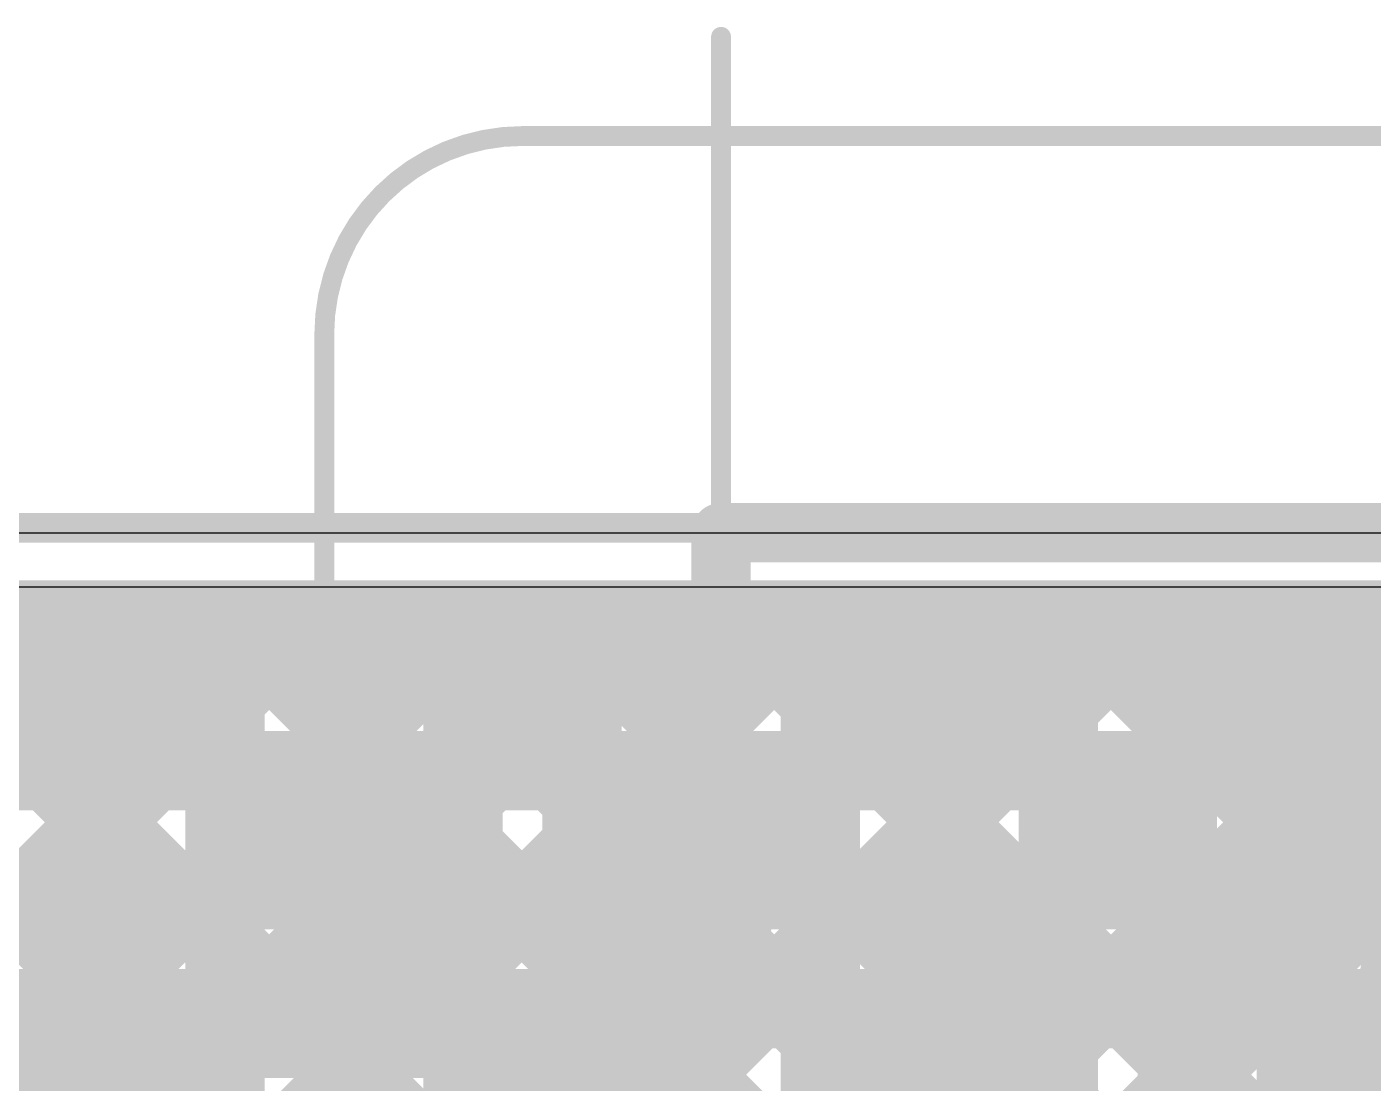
# Model space of a CAD drawing. Header units: millimetres. Extents: x 13 to 259, y -2 to 326.
# Drawn here: x 86.6 to 93.39, y 134.02 to 139.35 of the extents above; entities that cross this region are included whole.
import ezdxf

# ---------------------------------------------------------------- set-up
doc = ezdxf.new("R2010")
doc.units = ezdxf.units.MM
for name, color, linetype in [('BottomLayer', 5, 'Continuous'), ('BottomSolder', 6, 'Continuous'), ('ConnectLayer', 7, 'Continuous'), ('Mechanical10', 56, 'Continuous'), ('Mechanical14', 56, 'Continuous'), ('Mechanical2', 216, 'Continuous'), ('Mechanical34', 56, 'Continuous'), ('Mechanical9', 56, 'Continuous'), ('MidLayer1', 16, 'Continuous'), ('MidLayer2', 76, 'Continuous'), ('MidLayer3', 90, 'Continuous'), ('MidLayer4', 156, 'Continuous'), ('MidLayer5', 130, 'Continuous'), ('MidLayer6', 216, 'Continuous'), ('MultiLayer', 9, 'Continuous'), ('TopLayer', 1, 'Continuous'), ('TopSolder', 216, 'Continuous')]:
    doc.layers.add(name, color=color, linetype=linetype)

# ---------------------------------------------------------------- blocks, each defined once
blk = doc.blocks.new('MTG240_400_169')
at = {"layer": 'BottomLayer', "const_width": 1.99999854}
blk.add_lwpolyline([(-1.00000054, 0, 1), (1.00000054, 0, 1)], format="xyb", close=True, dxfattribs=at)
at = {"layer": 'BottomSolder', "const_width": 2.10159854}
blk.add_lwpolyline([(-1.05080054, 0, 1), (1.05080054, 0, 1)], format="xyb", close=True, dxfattribs=at)
at = {"layer": 'MidLayer1', "const_width": 1.99999854}
blk.add_lwpolyline([(-1.00000054, 0, 1), (1.00000054, 0, 1)], format="xyb", close=True, dxfattribs=at)
at = {"layer": 'MidLayer2', "const_width": 1.99999854}
blk.add_lwpolyline([(-1.00000054, 0, 1), (1.00000054, 0, 1)], format="xyb", close=True, dxfattribs=at)
at = {"layer": 'MidLayer3', "const_width": 1.99999854}
blk.add_lwpolyline([(-1.00000054, 0, 1), (1.00000054, 0, 1)], format="xyb", close=True, dxfattribs=at)
at = {"layer": 'MidLayer4', "const_width": 1.99999854}
blk.add_lwpolyline([(-1.00000054, 0, 1), (1.00000054, 0, 1)], format="xyb", close=True, dxfattribs=at)
at = {"layer": 'MidLayer5', "const_width": 1.99999854}
blk.add_lwpolyline([(-1.00000054, 0, 1), (1.00000054, 0, 1)], format="xyb", close=True, dxfattribs=at)
at = {"layer": 'MidLayer6', "const_width": 1.99999854}
blk.add_lwpolyline([(-1.00000054, 0, 1), (1.00000054, 0, 1)], format="xyb", close=True, dxfattribs=at)
at = {"layer": 'MultiLayer', "const_width": 1.99999854}
blk.add_lwpolyline([(-1.00000054, 0, 1), (1.00000054, 0, 1)], format="xyb", close=True, dxfattribs=at)
at = {"layer": 'TopLayer', "const_width": 1.99999854}
blk.add_lwpolyline([(-1.00000054, 0, 1), (1.00000054, 0, 1)], format="xyb", close=True, dxfattribs=at)
at = {"layer": 'TopSolder', "const_width": 2.10159854}
blk.add_lwpolyline([(-1.05080054, 0, 1), (1.05080054, 0, 1)], format="xyb", close=True, dxfattribs=at)

msp = doc.modelspace()

# ---------------------------------------------------------------- linework, layer by layer
at = {"layer": 'ConnectLayer'}
for p in [(67.80000918, 136.80001088), (67.80004727999999, 136.80001088)]:
    msp.add_line(p, (151.80004692, 136.80001088), dxfattribs=at)
at = {"layer": 'ConnectLayer', "const_width": 0.3999992}
for points in [[(68.2400083, 136.36001176), (90.10005094, 136.36001176)], [(68.2400083, 136.36001176), (90.10005094, 136.36001176)], [(68.2400083, 136.36001176), (90.10005094, 136.36001176)], [(68.2400083, 136.36001176), (90.10005094, 136.36001176)], [(82.52540518, 131.7400083), (87.14540864, 136.36001176)], [(83.37388964, 131.73996512), (87.99393628, 136.36001176)], [(83.66493299999999, 127.78837028), (92.23657448, 136.36001176)], [(83.66493299999999, 127.78837028), (92.23657448, 136.36001176)], [(83.6815573, 132.89616042), (87.14540864, 136.36001176)], [(83.6815573, 132.89616042), (87.14540864, 136.36001176)], [(83.72276117999999, 130.39178138), (89.69099156, 136.36001176)], [(83.72276117999999, 130.39178138), (89.69099156, 136.36001176)], [(84.18470081999999, 131.70224866), (88.84246392, 136.36001176)], [(84.2568673, 136.36001176), (87.13214984, 133.48472922)], [(84.2568673, 136.36001176), (87.13214984, 133.48472922)], [(84.2568673, 136.36001176), (88.87687075999999, 131.7400083)], [(85.0709881, 131.7400083), (89.69099156, 136.36001176)], [(85.10539494, 136.36001176), (89.99297216, 131.47243454)], [(85.10539494, 136.36001176), (89.99297216, 131.47243454)], [(85.10539494, 136.36001176), (89.9327259, 131.5326808)], [(85.27337784, 133.63945332), (87.99393628, 136.36001176)], [(85.27337784, 133.63945332), (87.99393628, 136.36001176)], [(85.83450956, 133.3520574), (88.84246392, 136.36001176)], [(85.83450956, 133.3520574), (88.84246392, 136.36001176)], [(85.91951574, 131.7400083), (90.53951919999999, 136.36001176)], [(85.95392258, 136.36001176), (89.17528012, 133.13865422)], [(85.95392258, 136.36001176), (89.17528012, 133.13865422)], [(85.95392258, 136.36001176), (90.57392603999999, 131.7400083)], [(86.76804338, 131.7400083), (91.38804684, 136.36001176)], [(86.80245022, 136.36001176), (89.5665722, 133.59588978)], [(86.80245022, 136.36001176), (89.5665722, 133.59588978)], [(86.80245022, 136.36001176), (91.42245367999999, 131.7400083)], [(86.999826, 132.35000962), (86.999826, 136.36001176)], [(87.59982480000001, 132.35000962), (87.59982480000001, 136.36001176)], [(87.61657102, 131.7400083), (92.23657448, 136.36001176)], [(87.65097786, 136.36001176), (95.03559351999999, 128.9753961)], [(87.65097786, 136.36001176), (95.03559351999999, 128.9753961)], [(87.65097786, 136.36001176), (95.03559351999999, 128.9753961)], [(87.77767306, 133.59816562), (90.53951919999999, 136.36001176)], [(87.77767306, 133.59816562), (90.53951919999999, 136.36001176)], [(88.17334663999999, 133.14531156), (91.38804684, 136.36001176)], [(88.17334663999999, 133.14531156), (91.38804684, 136.36001176)], [(88.19982359999999, 132.35000962), (88.19982359999999, 136.36001176)], [(88.23455048, 131.50946012), (93.08510211999999, 136.36001176)], [(88.4995055, 136.36001176), (91.51240777999999, 133.34710948)], [(88.4995055, 136.36001176), (91.51240777999999, 133.34710948)], [(88.4995055, 136.36001176), (95.37507722, 129.48444004)], [(88.7998224, 132.35000962), (88.7998224, 136.36001176)], [(89.3136263, 131.7400083), (93.93362976, 136.36001176)], [(89.34803313999998, 136.36001176), (92.0682944, 133.6397505)], [(89.34803313999998, 136.36001176), (92.0682944, 133.6397505)], [(89.34803313999998, 136.36001176), (95.13279169999998, 130.5752532)], [(89.39982119999999, 132.35000962), (89.39982119999999, 136.36001176)], [(89.99981999999999, 132.35000962), (89.99981999999999, 136.36001176)], [(90.0921109, 131.66996526), (94.78215739999999, 136.36001176)], [(90.10005094, 136.36001176), (94.16278856, 136.36001176)], [(90.10005094, 136.36001176), (94.16278856, 136.36001176)], [(90.10005094, 136.36001176), (151.3600478, 136.36001176)], [(90.10005094, 136.36001176), (151.3600478, 136.36001176)], [(90.19656078, 136.36001176), (93.18267875999999, 133.37389378)], [(90.19656078, 136.36001176), (93.18267875999999, 133.37389378)], [(90.19656078, 136.36001176), (95.72510953999999, 130.831463)], [(90.21358386, 133.4884935), (93.08510211999999, 136.36001176)], [(90.21358386, 133.4884935), (93.08510211999999, 136.36001176)], [(90.42181306, 132.84819506), (93.93362976, 136.36001176)], [(90.42181306, 132.84819506), (93.93362976, 136.36001176)], [(90.5998188, 132.35000962), (90.5998188, 136.36001176)], [(91.01068158, 131.7400083), (95.63068503999999, 136.36001176)], [(91.04508842, 136.36001176), (92.99937204, 134.40572814)], [(91.04508842, 136.36001176), (92.99937204, 134.40572814)], [(91.04508842, 136.36001176), (96.0386954, 131.36640478)], [(91.19981759999999, 132.35000962), (91.19981759999999, 136.36001176)], [(91.7998164, 132.35000962), (91.7998164, 136.36001176)], [(91.89361605999999, 136.36001176), (93.1392473, 135.11438052)], [(91.89361605999999, 136.36001176), (93.1392473, 135.11438052)], [(91.89361605999999, 136.36001176), (98.23903136, 130.014599)], [(92.39981519999999, 132.35000962), (92.39981519999999, 136.36001176)], [(92.7421437, 136.36001176), (93.42842375999999, 135.6737317)], [(92.7421437, 136.36001176), (93.42842375999999, 135.6737317)], [(92.7421437, 136.36001176), (98.66329517999999, 130.43886282)], [(92.999814, 132.35000962), (92.999814, 136.36001176)], [(68.2400083, 136.1997276), (151.3600478, 136.1997276)], [(68.2400083, 135.5997288), (151.3600478, 135.5997288)], [(68.2400083, 134.99973), (151.3600478, 134.99973)], [(92.06204346, 133.63989782), (93.01494986, 134.59280422)], [(92.06204346, 133.63989782), (93.01494986, 134.59280422)], [(68.2400083, 134.3997312), (151.3600478, 134.3997312)]]:
    msp.add_lwpolyline(points, dxfattribs=at)
at = {"layer": 'ConnectLayer', "const_width": 0.1999996}
for points in [[(86.70245041999999, 136.36001176, 1), (86.90245001999999, 136.36001176, 1)], [(86.70245041999999, 136.36001176, 1), (86.90245001999999, 136.36001176, 1)], [(86.70245041999999, 136.36001176, 1), (86.90245001999999, 136.36001176, 1)], [(86.89982619999999, 136.36001176, 1), (87.09982579999999, 136.36001176, 1)], [(87.04540884, 136.36001176, 1), (87.24540843999999, 136.36001176, 1)], [(87.04540884, 136.36001176, 1), (87.24540843999999, 136.36001176, 1)], [(87.04540884, 136.36001176, 1), (87.24540843999999, 136.36001176, 1)], [(87.499825, 136.36001176, 1), (87.69982459999999, 136.36001176, 1)], [(87.55097805999999, 136.36001176, 1), (87.75097765999999, 136.36001176, 1)], [(87.55097805999999, 136.36001176, 1), (87.75097765999999, 136.36001176, 1)], [(87.55097805999999, 136.36001176, 1), (87.75097765999999, 136.36001176, 1)], [(87.89393648, 136.36001176, 1), (88.09393607999999, 136.36001176, 1)], [(87.89393648, 136.36001176, 1), (88.09393607999999, 136.36001176, 1)], [(87.89393648, 136.36001176, 1), (88.09393607999999, 136.36001176, 1)], [(88.0998238, 136.36001176, 1), (88.2998234, 136.36001176, 1)], [(88.39950569999999, 136.36001176, 1), (88.5995053, 136.36001176, 1)], [(88.39950569999999, 136.36001176, 1), (88.5995053, 136.36001176, 1)], [(88.39950569999999, 136.36001176, 1), (88.5995053, 136.36001176, 1)], [(88.6998226, 136.36001176, 1), (88.89982219999999, 136.36001176, 1)], [(88.74246412, 136.36001176, 1), (88.94246371999999, 136.36001176, 1)], [(88.74246412, 136.36001176, 1), (88.94246371999999, 136.36001176, 1)], [(88.74246412, 136.36001176, 1), (88.94246371999999, 136.36001176, 1)], [(89.24803333999999, 136.36001176, 1), (89.44803293999999, 136.36001176, 1)], [(89.24803333999999, 136.36001176, 1), (89.44803293999999, 136.36001176, 1)], [(89.24803333999999, 136.36001176, 1), (89.44803293999999, 136.36001176, 1)], [(89.29982139999998, 136.36001176, 1), (89.499821, 136.36001176, 1)], [(89.59099176, 136.36001176, 1), (89.79099135999999, 136.36001176, 1)], [(89.59099176, 136.36001176, 1), (89.79099135999999, 136.36001176, 1)], [(89.59099176, 136.36001176, 1), (89.79099135999999, 136.36001176, 1)], [(89.8998202, 136.36001176, 1), (90.09981979999999, 136.36001176, 1)], [(90.00005114, 136.36001176, 1), (90.20005074, 136.36001176, 1)], [(90.00005114, 136.36001176, 1), (90.20005074, 136.36001176, 1)], [(90.00005114, 136.36001176, 1), (90.20005074, 136.36001176, 1)], [(90.00005114, 136.36001176, 1), (90.20005074, 136.36001176, 1)], [(90.00005114, 136.36001176, 1), (90.20005074, 136.36001176, 1)], [(90.00005114, 136.36001176, 1), (90.20005074, 136.36001176, 1)], [(90.00005114, 136.36001176, 1), (90.20005074, 136.36001176, 1)], [(90.00005114, 136.36001176, 1), (90.20005074, 136.36001176, 1)], [(90.09656097999999, 136.36001176, 1), (90.29656057999999, 136.36001176, 1)], [(90.09656097999999, 136.36001176, 1), (90.29656057999999, 136.36001176, 1)], [(90.09656097999999, 136.36001176, 1), (90.29656057999999, 136.36001176, 1)], [(90.4395194, 136.36001176, 1), (90.63951899999999, 136.36001176, 1)], [(90.4395194, 136.36001176, 1), (90.63951899999999, 136.36001176, 1)], [(90.4395194, 136.36001176, 1), (90.63951899999999, 136.36001176, 1)], [(90.49981899999999, 136.36001176, 1), (90.6998186, 136.36001176, 1)], [(90.94508861999999, 136.36001176, 1), (91.14508821999999, 136.36001176, 1)], [(90.94508861999999, 136.36001176, 1), (91.14508821999999, 136.36001176, 1)], [(90.94508861999999, 136.36001176, 1), (91.14508821999999, 136.36001176, 1)], [(91.0998178, 136.36001176, 1), (91.2998174, 136.36001176, 1)], [(91.28804704, 136.36001176, 1), (91.48804664, 136.36001176, 1)], [(91.28804704, 136.36001176, 1), (91.48804664, 136.36001176, 1)], [(91.28804704, 136.36001176, 1), (91.48804664, 136.36001176, 1)], [(91.69981659999999, 136.36001176, 1), (91.8998162, 136.36001176, 1)], [(91.79361626, 136.36001176, 1), (91.99361585999999, 136.36001176, 1)], [(91.79361626, 136.36001176, 1), (91.99361585999999, 136.36001176, 1)], [(91.79361626, 136.36001176, 1), (91.99361585999999, 136.36001176, 1)], [(92.13657468, 136.36001176, 1), (92.33657428, 136.36001176, 1)], [(92.13657468, 136.36001176, 1), (92.33657428, 136.36001176, 1)], [(92.13657468, 136.36001176, 1), (92.33657428, 136.36001176, 1)], [(92.2998154, 136.36001176, 1), (92.499815, 136.36001176, 1)], [(92.6421439, 136.36001176, 1), (92.84214349999999, 136.36001176, 1)], [(92.6421439, 136.36001176, 1), (92.84214349999999, 136.36001176, 1)], [(92.6421439, 136.36001176, 1), (92.84214349999999, 136.36001176, 1)], [(92.8998142, 136.36001176, 1), (93.09981379999999, 136.36001176, 1)], [(92.98510232, 136.36001176, 1), (93.18510192, 136.36001176, 1)], [(92.98510232, 136.36001176, 1), (93.18510192, 136.36001176, 1)], [(92.98510232, 136.36001176, 1), (93.18510192, 136.36001176, 1)], [(93.32842396, 135.6737317, 1), (93.52842356, 135.6737317, 1)], [(93.32842396, 135.6737317, 1), (93.52842356, 135.6737317, 1)], [(93.03924749999999, 135.11438052, 1), (93.2392471, 135.11438052, 1)], [(93.03924749999999, 135.11438052, 1), (93.2392471, 135.11438052, 1)], [(92.91495006, 134.59280422, 1), (93.11494966, 134.59280422, 1)], [(92.91495006, 134.59280422, 1), (93.11494966, 134.59280422, 1)], [(92.89937223999999, 134.40572814, 1), (93.09937184, 134.40572814, 1)], [(92.89937223999999, 134.40572814, 1), (93.09937184, 134.40572814, 1)]]:
    msp.add_lwpolyline(points, format="xyb", close=True, dxfattribs=at)
at = {"layer": 'ConnectLayer', "const_width": 0.3999992}
msp.add_lwpolyline([(97.80304544, 134.3000108, -1.714909769928502), (94.16278856, 136.36001176)], format="xyb", dxfattribs=at)
msp.add_lwpolyline([(97.80304544, 134.3000108, -1.714909769928502), (94.16278856, 136.36001176)], format="xyb", dxfattribs=at)
at = {"layer": 'Mechanical10', "const_width": 0.0999998}
for points in [[(90.10002046, 136.80004644), (90.10002046, 139.30004652)], [(87.60002037999999, 136.80004644), (90.10002046, 136.80004644)]]:
    msp.add_lwpolyline(points, dxfattribs=at)
at = {"layer": 'Mechanical10', "const_width": 0.0499999}
for points in [[(90.07502178, 139.30004652, 1), (90.12501913999999, 139.30004652, 1)], [(87.5750217, 136.80004644, 1), (87.62501906, 136.80004644, 1)], [(90.07502178, 136.80004644, 1), (90.12501913999999, 136.80004644, 1)], [(90.07502178, 136.80004644, 1), (90.12501913999999, 136.80004644, 1)]]:
    msp.add_lwpolyline(points, format="xyb", close=True, dxfattribs=at)
at = {"layer": 'Mechanical14', "const_width": 0.2999994}
for points in [[(90.10004839999999, 136.8000058), (90.10005094, 136.80000834)], [(90.10004839999999, 135.200009), (90.10004839999999, 136.8000058)], [(90.10005094, 136.80000834), (151.80004692, 136.80000834)], [(79.30004713999999, 134.20000592), (89.10004531999999, 134.20000592)]]:
    msp.add_lwpolyline(points, dxfattribs=at)
at = {"layer": 'Mechanical14', "const_width": 0.1499997}
for points in [[(90.02504981999999, 136.8000058, 1), (90.17504698, 136.8000058, 1)], [(90.02504981999999, 136.8000058, 1), (90.17504698, 136.8000058, 1)], [(90.02505235999999, 136.80000834, 1), (90.17504952, 136.80000834, 1)], [(90.02505235999999, 136.80000834, 1), (90.17504952, 136.80000834, 1)], [(90.02504728, 135.200009, 1), (90.17504444, 135.200009, 1)], [(90.02504981999999, 135.200009, 1), (90.17504698, 135.200009, 1)], [(89.02504674, 134.20000846, 1), (89.17504389999999, 134.20000846, 1)], [(89.02504674, 134.20000592, 1), (89.17504389999999, 134.20000592, 1)]]:
    msp.add_lwpolyline(points, format="xyb", close=True, dxfattribs=at)
at = {"layer": 'Mechanical14', "const_width": 0.2999994}
msp.add_lwpolyline([(90.10004586, 135.200009, -0.4142135623730951), (89.10004531999999, 134.20000846)], format="xyb", dxfattribs=at)
at = {"layer": 'Mechanical2', "const_width": 0.0999998}
for points in [[(90.10002046, 135.20004456), (90.10002046, 136.80003628)], [(79.30001411999999, 134.20004402), (89.10001992, 134.20004402)]]:
    msp.add_lwpolyline(points, dxfattribs=at)
at = {"layer": 'Mechanical2'}
for points, const_width in [([(90.07502178, 136.80003628, 1), (90.12501913999999, 136.80003628, 1)], 0.0499999), ([(89.94127045999998, 135.20004456, 1), (90.25877046, 135.20004456, 1)], 0.3175), ([(90.07502178, 135.20004456, 1), (90.12501913999999, 135.20004456, 1)], 0.0499999), ([(88.94126992, 134.20004402, 1), (89.25876991999999, 134.20004402, 1)], 0.3175), ([(89.07502124, 134.20004402, 1), (89.1250186, 134.20004402, 1)], 0.0499999)]:
    msp.add_lwpolyline(points, format="xyb", close=True, dxfattribs=dict(at, const_width=const_width))
at = {"layer": 'Mechanical2', "const_width": 0.635}
msp.add_lwpolyline([(90.10002046, 135.20004456, -0.4142135623730919), (89.10001992, 134.20004402)], format="xyb", dxfattribs=at)
at = {"layer": 'Mechanical34', "const_width": 0.0999998}
for points in [[(68.19956133999999, 136.85001078), (151.80004692, 136.85001078)], [(90.49952436, 136.80004898), (90.49953452, 136.80003882)]]:
    msp.add_lwpolyline(points, dxfattribs=at)
at = {"layer": 'Mechanical34', "const_width": 0.0499999}
for points in [[(90.47452568, 136.80004898, 1), (90.52452304, 136.80004898, 1)], [(90.47453584, 136.80003882, 1), (90.5245332, 136.80003882, 1)]]:
    msp.add_lwpolyline(points, format="xyb", close=True, dxfattribs=at)
at = {"layer": 'Mechanical9', "const_width": 0.0999998}
for points in [[(88.10001937999999, 137.80004698, -0.4142135623730943), (89.10001992, 138.80004752)], [(90.10002046, 135.20004456, -0.4142135623730919), (89.10001992, 134.20004402)]]:
    msp.add_lwpolyline(points, format="xyb", dxfattribs=at)
for points in [[(89.10001992, 138.80004752), (117.20003484, 138.80004752)], [(88.10001937999999, 136.2000451), (88.10001937999999, 137.80004698)], [(41.99999982, 136.80004644), (89.80002105999999, 136.80004644)], [(90.10002046, 135.20004456), (90.10002046, 136.80004644)], [(90.10002046, 136.80004644), (117.20003484, 136.80004644)], [(85.8000189, 136.2000451), (88.10001937999999, 136.2000451)], [(85.8000189, 134.20004402), (89.10001992, 134.20004402)]]:
    msp.add_lwpolyline(points, dxfattribs=at)
at = {"layer": 'Mechanical9', "const_width": 0.0499999}
for points in [[(89.07502124, 138.80004752, 1), (89.1250186, 138.80004752, 1)], [(89.07502124, 138.80004752, 1), (89.1250186, 138.80004752, 1)], [(88.0750207, 137.80004698, 1), (88.12501805999999, 137.80004698, 1)], [(88.0750207, 137.80004698, 1), (88.12501805999999, 137.80004698, 1)], [(89.77502238, 136.80004644, 1), (89.82501974, 136.80004644, 1)], [(90.07502178, 136.80004644, 1), (90.12501913999999, 136.80004644, 1)], [(90.07502178, 136.80004644, 1), (90.12501913999999, 136.80004644, 1)], [(88.0750207, 136.2000451, 1), (88.12501805999999, 136.2000451, 1)], [(88.0750207, 136.2000451, 1), (88.12501805999999, 136.2000451, 1)], [(90.07502178, 135.20004456, 1), (90.12501913999999, 135.20004456, 1)], [(90.07502178, 135.20004456, 1), (90.12501913999999, 135.20004456, 1)], [(89.07502124, 134.20004402, 1), (89.1250186, 134.20004402, 1)], [(89.07502124, 134.20004402, 1), (89.1250186, 134.20004402, 1)]]:
    msp.add_lwpolyline(points, format="xyb", close=True, dxfattribs=at)
at = {"layer": 'TopLayer'}
msp.add_line((151.5250716, 136.52501524), (68.10004414000001, 136.525), dxfattribs=at)

# ---------------------------------------------------------------- block references
msp.add_blockref('MTG240_400_169', (95.40004542, 134.3000108))

doc.saveas('drawing.dxf')
